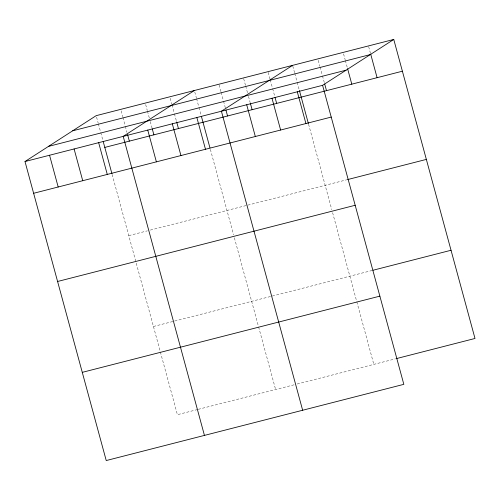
<?xml version="1.0" encoding="UTF-8"?>
<svg xmlns="http://www.w3.org/2000/svg" width="500" height="500" viewBox="0 0 500 500"><rect width="100%" height="100%" fill="white"/><g stroke="black" fill="none" stroke-linecap="round" stroke-linejoin="round"><path stroke-width="0.38" stroke-dasharray="2.5 1.88" d="M128.756 235.619L147.356 230.85M150.331 230.087L247.05 205.319M247.794 205.131L346.744 179.788M153.444 326.481L372.175 270.469M197.494 409.538L177.406 414.681L112.169 174.556M198.238 409.344L294.212 384.769M297.188 384.006L395.394 358.856M368.663 46.669L370.669 54.056M343.569 53.888L345.175 59.794M345.375 60.531L347.381 67.919M318.275 60.362L319.881 66.269M320.081 67.013L322.287 75.131M322.488 75.869L324.294 82.519M292.781 66.1L294.587 72.75M294.788 73.487L296.994 81.613M297.194 82.35L299.2 89.738M308.581 124.256L331.794 209.694M332.594 212.65L356.613 301.056M356.819 301.812L373.819 364.381M268.225 72.387L270.031 79.037M270.231 79.775L272.444 87.9M272.644 88.637L274.65 96.025M243.675 78.675L245.481 85.325M245.681 86.062L247.688 93.45M248.494 96.4L250.1 102.312M219.125 84.963L220.931 91.613M221.131 92.35L223.337 100.475M223.538 101.213L225.344 107.856M194.775 91.994L196.381 97.9M196.581 98.637L198.787 106.762M198.988 107.5L201.194 115.625M210.375 149.406L233.588 234.844M234.387 237.8L258.412 326.213M258.612 326.962L275.613 389.531M170.225 98.281L171.831 104.188M172.031 104.925L174.237 113.05M174.438 113.787L176.444 121.175M145.675 104.569L147.275 110.475M147.475 111.213L149.281 117.863M150.287 121.55L152.094 128.2M121.119 110.856L122.725 116.762M122.925 117.5L125.131 125.625M125.337 126.363L126.938 132.269M96.569 117.144L98.175 123.05M98.375 123.787L100.581 131.912M100.781 132.65L102.987 140.775"/><path stroke-width="0.75" d="M393.762 39.45L322.594 85.319L403.831 384.338L106.237 460.55L25 161.531L96.169 115.662L393.762 39.45L475 338.469L396.138 358.663M194.375 90.512L123.206 136.381L204.444 435.4M292.581 65.362L221.412 111.231L302.65 410.25M72.681 130.8L370.275 54.588M48.487 146.394L346.075 70.181M25 161.531L322.594 85.319M104.794 147.419L402.388 71.206M33.625 193.287L331.219 117.075M347.488 179.6L426.35 159.406M57.587 281.488L355.181 205.275M372.919 270.275L451.037 250.269M82.281 372.35L379.869 296.137M370.669 54.056L377.094 77.688M347.581 68.656L351.8 84.162M324.694 83.994L326.5 90.644M299.4 90.475L308.375 123.506M297.294 91.8L305.925 123.556M275.05 97.5L276.656 103.406M272 98.275L280.631 130.031M250.3 103.05L252.106 109.694M246.706 104.756L255.331 136.512M225.95 110.075L227.55 115.981M201.394 116.363L209.963 147.9M196.856 117.519L205.487 149.275M176.644 121.912L178.45 128.556M172.306 123.806L180.938 155.562M152.294 128.938L153.9 134.844M147.756 130.094L156.381 161.85M127.544 134.488L129.35 141.131M103.194 141.512L111.962 173.806M98.656 142.669L107.281 174.425M74.1 148.956L82.731 180.712M49.55 155.244L58.181 187"/></g></svg>
